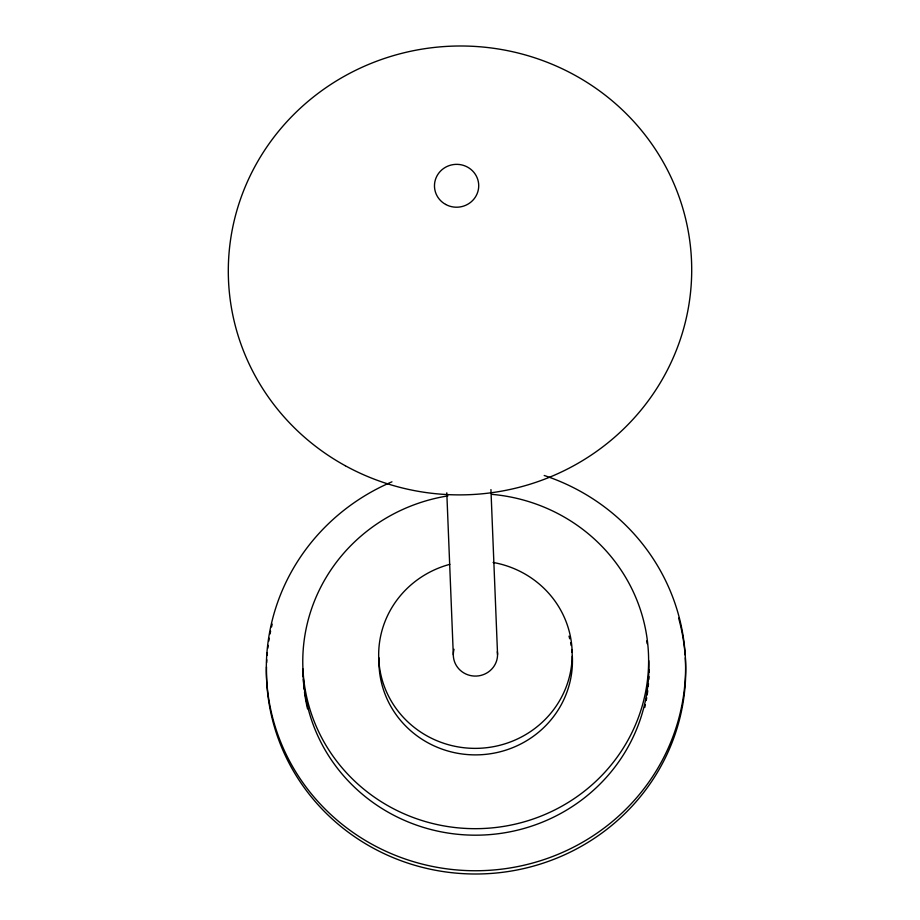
<?xml version="1.0" encoding="UTF-8"?>
<svg xmlns="http://www.w3.org/2000/svg" width="920" height="920" viewBox="0 0 920 920"><rect width="100%" height="100%" fill="white"/><g stroke="black" fill="none" stroke-linecap="round" stroke-linejoin="round"><path stroke-width="1.38" d="M490.935 489.578L497.559 654.476M446.798 492.798L453.307 654.833M491.625 494.327A172.937 167.509 -2.3 0 1 624.783 745.671A172.937 167.509 -2.3 0 1 333.005 756.148A172.937 167.509 -2.3 0 1 447.925 495.891M685.319 657.823A209.656 203.067 -2.3 0 1 480.24 873.954A209.656 203.067 -2.3 0 1 266.501 666.908M266.639 662.619A209.656 203.067 -2.3 0 1 266.788 659.744M267.099 655.431A209.656 203.067 -2.3 0 1 267.352 652.556M267.812 648.244A209.656 203.067 -2.3 0 1 268.18 645.38M268.801 641.079A209.656 203.067 -2.3 0 1 269.261 638.227M270.043 633.972A209.656 203.067 -2.3 0 1 270.606 631.143M271.538 626.934A209.656 203.067 -2.3 0 1 272.205 624.139M678.649 618.113A209.656 203.067 -2.3 0 1 685.124 654.948M572.332 656.328A96.761 93.713 -2.3 0 1 476.249 754.883A96.761 93.713 -2.3 0 1 379.005 657.88M569.009 636.157A96.761 93.713 -2.3 0 1 569.698 638.768M570.607 642.758A96.761 93.713 -2.3 0 1 571.113 645.449M571.722 649.52A96.761 93.713 -2.3 0 1 572.033 652.245M493.097 562.453A96.761 93.713 -2.3 0 1 557.566 703.984A96.761 93.713 -2.3 0 1 397.865 710.872A96.761 93.713 -2.3 0 1 449.857 564.328M544.203 475.49A209.656 203.067 -2.3 0 1 648.117 783.127A209.656 203.067 -2.3 0 1 313.996 797.019A209.656 203.067 -2.3 0 1 391.954 481.827M649.014 669.542A172.937 167.509 -2.3 0 1 649.002 672.347M648.899 676.568A172.937 167.509 -2.3 0 1 648.772 679.397M648.485 683.64A172.937 167.509 -2.3 0 1 648.232 686.469M647.749 690.713A172.937 167.509 -2.3 0 1 647.162 694.945M646.714 697.751A172.937 167.509 -2.3 0 1 646.208 700.557M645.369 704.72A172.937 167.509 -2.3 0 1 644.747 707.48M307.533 708.814A172.937 167.509 -2.3 0 1 304.485 692.058M304.141 689.23A172.937 167.509 -2.3 0 1 303.347 679.339M303.243 676.522A172.937 167.509 -2.3 0 1 303.163 672.313M648.749 660.675A172.937 167.509 -2.3 0 1 479.837 835.13A172.937 167.509 -2.3 0 1 303.025 669.058M646.737 640.918A172.937 167.509 -2.3 0 1 647.174 643.735M497.352 651.67A22.126 21.436 -2.3 0 1 474.11 676.05A22.126 21.436 -2.3 0 1 454.02 649.279M345.299 465.738A231.713 224.434 -2.3 0 0 691.702 268.582A231.713 224.434 -2.3 0 0 342.999 77.004A231.713 224.434 -2.3 0 0 345.299 465.738M445.648 204.435A22.126 21.436 -2.3 0 0 478.722 185.598A22.126 21.436 -2.3 0 0 445.429 167.302A22.126 21.436 -2.3 0 0 445.648 204.435"/></g></svg>
